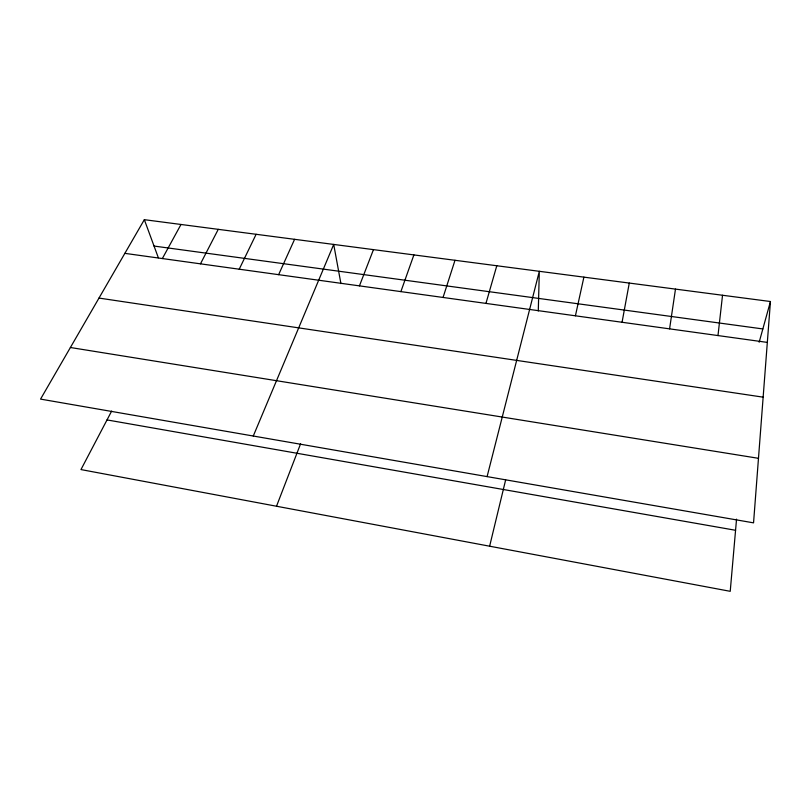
<?xml version="1.0" encoding="UTF-8"?>
<svg xmlns="http://www.w3.org/2000/svg" width="811" height="811" viewBox="0 0 811 811"><rect width="100%" height="100%" fill="white"/><g stroke="black" fill="none" stroke-linecap="round" stroke-linejoin="round"><path stroke-width="1.22" d="M538.281 310.968L539.325 271.3L487.097 476.604M770.45 301.52L753.551 522.852L40.55 399.103L144.338 219.68L770.45 301.52L759.157 342.242M736.54 519.141L730.224 591.32L80.968 469.569L111.665 411.065M717.988 335.572L722.53 295.255M669.582 328.86L675.482 289.101M622.057 322.271L629.275 283.059M575.415 315.803L583.9 277.129M489.631 546.208L505.648 479.879M485.951 303.405L496.798 265.744M443.049 297.465L455.001 260.28M400.877 291.615L413.894 254.907M359.435 285.867L373.465 249.626M276.51 506.236L300.577 443.84M253.275 436.024L333.706 244.425L340.924 283.607M278.619 274.676L294.596 239.316M239.215 269.211L256.124 234.288M200.469 263.839L218.26 229.341M162.352 258.557L181.005 224.465M154.039 246.057L762.847 328.942M124.853 253.356L767.328 342.404M98.983 298.073L763.151 397.167M70.395 347.503L758.478 458.316M107.022 419.916L735.567 530.282M144.338 219.68L158.348 257.766"/></g></svg>
